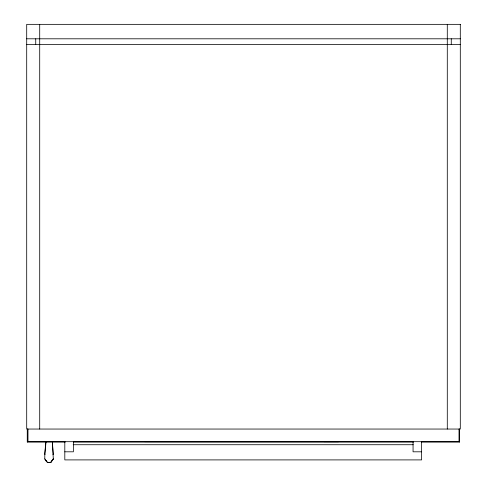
<?xml version="1.0" encoding="UTF-8"?>
<svg xmlns="http://www.w3.org/2000/svg" width="487" height="487" viewBox="0 0 487 487"><rect width="100%" height="100%" fill="white"/><g stroke="black" fill="none" stroke-linecap="round" stroke-linejoin="round"><path stroke-width="0.73" d="M45.76 442.056L44.786 454.322L45.145 454.28M52.346 441.983L53.314 458.931L50.806 462.4L49.114 462.65L47.409 462.4L44.786 458.918L44.786 454.28L46.034 441.983M53.314 458.931L50.806 462.4M53.314 458.864L50.806 462.333L47.982 462.413M26.7 38.802L460.3 38.802M26.7 44.585L460.3 44.585M65.301 442.056L27.26 442.056L27.26 429.047M73.452 442.056L413.548 442.056M421.377 442.056L459.576 442.056L459.576 429.047M73.172 444.728L413.256 444.728M64.808 451.808L73.367 451.808L73.367 441.691M421.626 451.808L413.061 451.808L413.061 441.691M52.919 454.341L53.314 454.28M49.114 462.65L47.416 462.4L44.786 458.864M45.145 459.862L46.253 461.219M53.314 454.322L52.346 442.056M459.418 429.047L459.418 442.056M459.016 429.047L459.016 441.691L27.984 441.691L27.984 429.047M451.266 38.802L451.266 44.585M447.291 24.35L447.291 429.047M421.626 441.691L421.626 459.905L64.808 459.905L64.808 441.691M338.842 441.691L144.73 441.691M338.27 441.691L324.001 441.691M39.709 24.35L39.709 429.047M35.734 38.802L35.734 44.585M27.424 429.047L27.424 442.056M460.3 24.35L26.7 24.35L26.7 429.047L460.3 429.047L460.3 24.35"/></g></svg>
